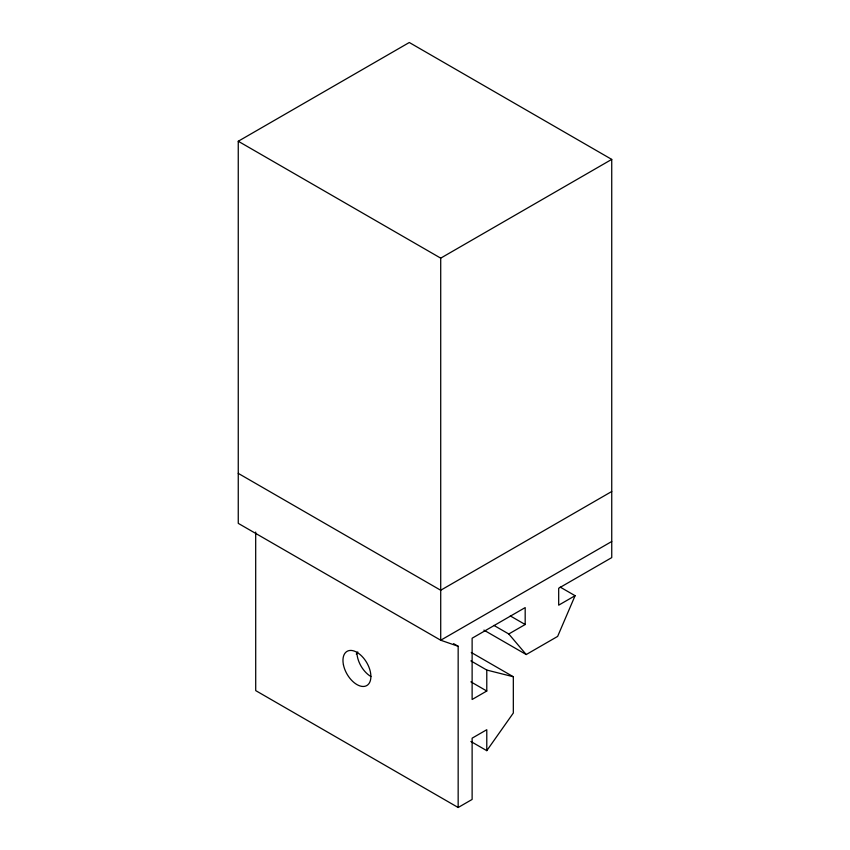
<?xml version="1.0" encoding="UTF-8"?>
<svg xmlns="http://www.w3.org/2000/svg" width="850" height="850" viewBox="0 0 850 850"><rect width="100%" height="100%" fill="white"/><g stroke="black" fill="none" stroke-linecap="round" stroke-linejoin="round"><path stroke-width="1.27" d="M611.734 159.396L611.745 541.492L440.714 640.231L238.255 523.356L238.255 141.249L409.296 42.5L611.734 159.396L440.714 258.145L440.714 640.231L458.161 646.276L458.161 807.5L472.122 799.436L472.122 738.172L486.784 729.714L486.784 750.667L470.879 741.487M611.745 541.492L611.745 557.611L558.684 588.242L558.684 605.168L575.089 595.691L560.224 587.116M575.089 595.691L557.643 636.406L526.224 654.543L483.905 630.105M356.299 654.149L357.818 651.992M486.784 750.667L513.326 713.023L513.326 676.749L471.283 652.481M611.745 491.502L440.704 590.251L238.255 473.376M493.903 625.398L508.778 633.983L525.183 624.516L525.183 607.591L472.122 638.222L472.122 699.486L486.784 691.018L486.784 670.055L470.879 660.875M486.784 670.055L513.326 676.749M238.255 141.249L440.714 258.145M510.308 615.931L525.183 624.516M453.581 643.641L458.161 646.276M470.879 681.838L486.784 691.018M458.161 807.5L255.712 690.614L255.691 532.047M508.778 633.983L526.224 654.543M370.897 676.504A19.741 11.401 60 0 1 356.936 652.322M343.442 664.838A19.741 11.401 60 0 0 366.807 685.546A19.741 11.401 60 0 0 360.549 654.968A19.741 11.401 60 0 0 343.442 664.838"/></g></svg>
